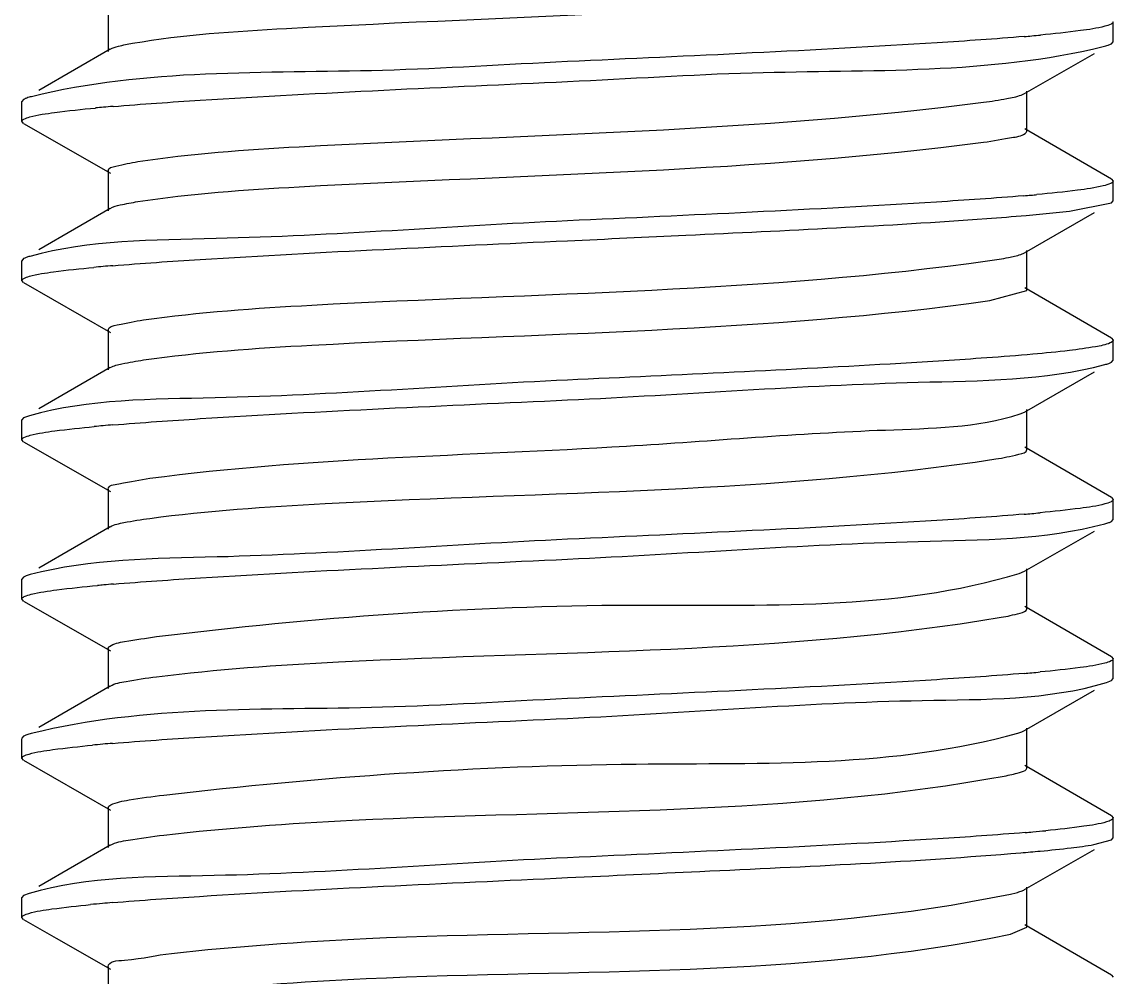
# Model space of a CAD drawing. Extents: x 1247970 to 1725648, y 860327 to 1277876.
# Drawn here: x 1318365.7 to 1318426.8, y 1199696 to 1199749.5 of the extents above; entities that cross this region are included whole.
import ezdxf

# ---------------------------------------------------------------- set-up
doc = ezdxf.new("R2010")
doc.units = 0
doc.header["$LTSCALE"] = 1000
doc.header["$MEASUREMENT"] = 0
doc.layers.get('0').update_dxf_attribs({"color": 254})
doc.layers.add('TK', color=4, linetype='Continuous')

# ---------------------------------------------------------------- blocks, each defined once
blk = doc.blocks.new('A$C7BF01818')
at = {"linetype": 'Continuous'}
for p, q in [((-2293.17, 6260.549), (-2293.17, 6258.31)), ((-2236.921, 6258.86), (-2236.921, 6259.972)), ((-2237.022, 6258.746), (-2236.921, 6258.86)), ((-2293.053, 6258.445), (-2297.045, 6256.131)), ((-2241.876, 6255.959), (-2237.957, 6258.209)), ((-2242.062, 6255.877), (-2241.876, 6255.959)), ((-2241.757, 6253.856), (-2241.757, 6256.095)), ((-2297.907, 6255.632), (-2298.005, 6255.518)), ((-2298.005, 6254.406), (-2298.005, 6255.518)), ((-2297.905, 6254.292), (-2298.005, 6254.406)), ((-2297.905, 6254.292), (-2293.051, 6251.505)), ((-2237.02, 6251.177), (-2241.874, 6253.991)), ((-2241.785, 6253.789), (-2241.758, 6253.856)), ((-2293.17, 6251.641), (-2293.17, 6249.402)), ((-2237.02, 6251.177), (-2236.921, 6251.063)), ((-2236.921, 6249.952), (-2236.921, 6251.064)), ((-2293.053, 6249.537), (-2297.045, 6247.223)), ((-2239.372, 6249.38), (-2237.022, 6249.837)), ((-2237.022, 6249.837), (-2236.921, 6249.952)), ((-2241.876, 6247.051), (-2237.957, 6249.301)), ((-2241.799, 6249.14), (-2239.372, 6249.38)), ((-2241.757, 6244.948), (-2241.757, 6247.187)), ((-2297.907, 6246.723), (-2298.005, 6246.609)), ((-2298.005, 6245.498), (-2298.005, 6246.61)), ((-2242.096, 6246.958), (-2241.878, 6247.051)), ((-2297.905, 6245.383), (-2298.005, 6245.498)), ((-2297.905, 6245.383), (-2293.051, 6242.597)), ((-2243.82, 6244.376), (-2241.757, 6244.948)), ((-2237.02, 6242.269), (-2241.874, 6245.083)), ((-2293.17, 6242.733), (-2293.17, 6240.494)), ((-2237.02, 6242.269), (-2236.921, 6242.156)), ((-2236.921, 6241.044), (-2236.921, 6242.156)), ((-2237.022, 6240.929), (-2236.921, 6241.044)), ((-2293.053, 6240.629), (-2297.045, 6238.315)), ((-2241.876, 6238.143), (-2237.957, 6240.393)), ((-2297.584, 6237.937), (-2297.906, 6237.815)), ((-2242.134, 6238.037), (-2241.877, 6238.143)), ((-2241.757, 6236.04), (-2241.757, 6238.279)), ((-2297.907, 6237.815), (-2298.005, 6237.701)), ((-2298.005, 6236.59), (-2298.005, 6237.702)), ((-2297.905, 6236.475), (-2298.005, 6236.59)), ((-2297.905, 6236.475), (-2293.051, 6233.689)), ((-2237.02, 6233.361), (-2241.874, 6236.175)), ((-2293.17, 6233.825), (-2293.17, 6231.585)), ((-2237.02, 6233.361), (-2236.921, 6233.248)), ((-2236.921, 6232.136), (-2236.921, 6233.248)), ((-2237.022, 6232.021), (-2236.921, 6232.136)), ((-2293.053, 6231.72), (-2297.045, 6229.407)), ((-2241.876, 6229.235), (-2237.957, 6231.485)), ((-2241.757, 6227.131), (-2241.757, 6229.371)), ((-2297.907, 6228.907), (-2298.005, 6228.793)), ((-2298.005, 6227.682), (-2298.005, 6228.794)), ((-2242.185, 6229.112), (-2241.877, 6229.235)), ((-2297.905, 6227.567), (-2298.005, 6227.683)), ((-2297.905, 6227.567), (-2293.051, 6224.781)), ((-2237.02, 6224.453), (-2241.874, 6227.266)), ((-2293.17, 6224.917), (-2293.17, 6222.677)), ((-2237.02, 6224.453), (-2236.921, 6224.339)), ((-2236.921, 6223.228), (-2236.921, 6224.339)), ((-2293.053, 6222.812), (-2297.045, 6220.499)), ((-2237.289, 6223.008), (-2237.022, 6223.113)), ((-2237.022, 6223.113), (-2236.921, 6223.228)), ((-2241.876, 6220.327), (-2237.957, 6222.577)), ((-2241.757, 6218.223), (-2241.757, 6220.463)), ((-2297.907, 6219.999), (-2298.005, 6219.886)), ((-2298.005, 6218.774), (-2298.005, 6219.885)), ((-2297.905, 6218.659), (-2298.005, 6218.773)), ((-2297.905, 6218.659), (-2293.051, 6215.873)), ((-2237.02, 6215.545), (-2241.874, 6218.358)), ((-2293.17, 6216.009), (-2293.17, 6213.769)), ((-2237.02, 6215.545), (-2236.921, 6215.432)), ((-2236.921, 6214.32), (-2236.921, 6215.431)), ((-2238.004, 6213.941), (-2237.022, 6214.205)), ((-2237.022, 6214.205), (-2236.921, 6214.32)), ((-2293.053, 6213.904), (-2297.045, 6211.591)), ((-2241.876, 6211.419), (-2237.957, 6213.669)), ((-2297.907, 6211.091), (-2298.005, 6210.977)), ((-2297.602, 6211.208), (-2297.906, 6211.091)), ((-2242.668, 6211.176), (-2242.347, 6211.251)), ((-2241.757, 6209.315), (-2241.757, 6211.555)), ((-2298.005, 6209.866), (-2298.005, 6210.977)), ((-2297.905, 6209.751), (-2298.005, 6209.865)), ((-2297.905, 6209.751), (-2296.078, 6208.702)), ((-2242.668, 6208.937), (-2241.757, 6209.315)), ((-2237.02, 6206.637), (-2241.874, 6209.45)), ((-2296.078, 6208.702), (-2293.051, 6206.965)), ((-2293.17, 6207.101), (-2293.17, 6204.861)), ((-2237.02, 6206.637), (-2236.921, 6206.523))]:
    blk.add_line(p, q, dxfattribs=at)
for centre, radius, start, end in [((-2252.134, 6379.923), 121.205, 274.84609, 275.04577), ((-2250.555, 6362.063), 103.275, 275.04416, 275.31589), ((-2284.255, 6151.026), 104.57, 95.03737, 95.2834), ((-2282.548, 6131.642), 124.029, 94.7879, 95.03691), ((-2252.252, 6372.371), 122.566, 274.83159, 275.02432), ((-2250.96, 6357.663), 107.801, 275.02481, 275.20231), ((-2256.255, 6419.244), 170.717, 274.116, 274.85755), ((-2284.449, 6144.258), 102.421, 95.04634, 95.3396), ((-2282.599, 6123.325), 123.436, 94.79347, 95.04708), ((-2284.385, 6134.646), 103.128, 95.04292, 95.32242), ((-2282.568, 6114.06), 123.794, 94.78921, 95.04323), ((-2252.15, 6353.373), 121.38, 274.84407, 275.04298), ((-2250.607, 6335.919), 103.858, 275.04171, 275.3007), ((-2284.022, 6121.705), 107.176, 95.02611, 95.21934), ((-2282.477, 6104.091), 124.859, 94.77999, 95.02453), ((-2252.148, 6344.443), 121.358, 274.84416, 275.04354), ((-2250.595, 6326.873), 103.719, 275.04219, 275.30437), ((-2282.637, 6097.048), 122.987, 94.7976, 95.05507), ((-2284.602, 6119.215), 100.733, 95.05319, 95.38537), ((-2249.959, 6310.988), 96.714, 275.07016, 275.49882), ((-2251.978, 6333.577), 119.393, 274.86471, 275.07704), ((-2251.62, 6328.033), 114.946, 274.75399, 275.29645), ((-2284.797, 6112.443), 98.588, 95.06158, 95.44571), ((-2282.685, 6088.688), 122.436, 94.80258, 95.06518)]:
    blk.add_arc(centre, radius, start, end, dxfattribs=at)
for points, knots in [([(-2291.81, 6258.773), (-2288.965, 6259.262), (-2273.171, 6260.262), (-2257.37, 6260.54), (-2244.562, 6262.095)], [0, 0, 0, 0, 0.182859, 1, 1, 1, 1]), ([(-2236.923, 6259.972), (-2236.923, 6259.916), (-2237.11, 6259.797), (-2237.264, 6259.757), (-2237.382, 6259.725)], [0, 0, 0, 0, 0.315236, 1, 1, 1, 1]), ([(-2237.382, 6259.725), (-2237.83, 6259.605), (-2239.036, 6259.431), (-2240.24, 6259.301), (-2240.986, 6259.232)], [0, 0, 0, 0, 0.382378, 1, 1, 1, 1]), ([(-2293.052, 6258.445), (-2292.913, 6258.525), (-2292.493, 6258.643), (-2292.075, 6258.727), (-2291.81, 6258.773)], [0, 0, 0, 0, 0.374334, 1, 1, 1, 1]), ([(-2241.895, 6259.151), (-2243.521, 6259.013), (-2252.038, 6258.435), (-2260.567, 6258.065), (-2267.463, 6257.745)], [0, 0, 0, 0, 0.191191, 1, 1, 1, 1]), ([(-2237.477, 6258.59), (-2237.385, 6258.612), (-2237.23, 6258.654), (-2237.08, 6258.713), (-2237.023, 6258.746)], [0, 0, 0, 0, 0.589906, 1, 1, 1, 1]), ([(-2267.463, 6256.633), (-2264.021, 6256.793), (-2254.054, 6257.461), (-2243.86, 6257.028), (-2237.477, 6258.59)], [0, 0, 0, 0, 0.344032, 1, 1, 1, 1]), ([(-2267.463, 6257.745), (-2270.913, 6257.585), (-2280.884, 6256.912), (-2291.089, 6257.366), (-2297.465, 6255.785)], [0, 0, 0, 0, 0.344497, 1, 1, 1, 1]), ([(-2292.9, 6255.238), (-2291.274, 6255.374), (-2282.8, 6255.947), (-2274.316, 6256.315), (-2267.463, 6256.633)], [0, 0, 0, 0, 0.192206, 1, 1, 1, 1]), ([(-2297.465, 6255.785), (-2297.555, 6255.763), (-2297.705, 6255.721), (-2297.851, 6255.664), (-2297.906, 6255.632)], [0, 0, 0, 0, 0.589273, 1, 1, 1, 1]), ([(-2244.178, 6255.475), (-2243.742, 6255.532), (-2243.032, 6255.638), (-2242.325, 6255.783), (-2242.062, 6255.877)], [0, 0, 0, 0, 0.611883, 1, 1, 1, 1]), ([(-2297.56, 6254.649), (-2297.106, 6254.773), (-2295.876, 6254.948), (-2294.648, 6255.081), (-2293.884, 6255.151)], [0, 0, 0, 0, 0.380271, 1, 1, 1, 1]), ([(-2291.515, 6252.153), (-2288.529, 6252.619), (-2272.719, 6253.655), (-2256.867, 6253.823), (-2244.178, 6255.475)], [0, 0, 0, 0, 0.191054, 1, 1, 1, 1]), ([(-2298.004, 6254.406), (-2298.004, 6254.46), (-2297.825, 6254.579), (-2297.674, 6254.618), (-2297.56, 6254.649)], [0, 0, 0, 0, 0.316161, 1, 1, 1, 1]), ([(-2291.515, 6249.913), (-2288.529, 6250.38), (-2272.719, 6251.415), (-2256.867, 6251.583), (-2244.178, 6253.236)], [0, 0, 0, 0, 0.191054, 1, 1, 1, 1]), ([(-2244.178, 6253.236), (-2243.619, 6253.308), (-2242.862, 6253.472), (-2241.953, 6253.592), (-2241.785, 6253.789)], [0, 0, 0, 0, 0.685951, 1, 1, 1, 1]), ([(-2293.169, 6251.641), (-2293.169, 6251.805), (-2292.373, 6251.979), (-2291.931, 6252.088), (-2291.515, 6252.153)], [0, 0, 0, 0, 0.279837, 1, 1, 1, 1]), ([(-2237.477, 6250.793), (-2237.948, 6250.678), (-2239.187, 6250.504), (-2240.426, 6250.375), (-2241.186, 6250.306)], [0, 0, 0, 0, 0.38881, 1, 1, 1, 1]), ([(-2236.923, 6251.063), (-2236.923, 6250.999), (-2237.157, 6250.871), (-2237.335, 6250.828), (-2237.477, 6250.793)], [0, 0, 0, 0, 0.307598, 1, 1, 1, 1]), ([(-2241.929, 6250.24), (-2243.555, 6250.103), (-2252.061, 6249.526), (-2260.578, 6249.156), (-2267.463, 6248.837)], [0, 0, 0, 0, 0.191461, 1, 1, 1, 1]), ([(-2293.052, 6249.537), (-2292.884, 6249.633), (-2292.362, 6249.765), (-2291.846, 6249.861), (-2291.515, 6249.913)], [0, 0, 0, 0, 0.365822, 1, 1, 1, 1]), ([(-2267.463, 6247.725), (-2265.253, 6247.828), (-2257.43, 6248.196), (-2249.605, 6248.561), (-2244.001, 6248.967)], [0, 0, 0, 0, 0.282608, 1, 1, 1, 1]), ([(-2267.463, 6248.837), (-2274.022, 6248.532), (-2283.984, 6247.73), (-2294.193, 6247.771), (-2297.56, 6246.852)], [0, 0, 0, 0, 0.652924, 1, 1, 1, 1]), ([(-2292.914, 6246.329), (-2291.287, 6246.465), (-2282.809, 6247.038), (-2274.32, 6247.407), (-2267.463, 6247.725)], [0, 0, 0, 0, 0.19209, 1, 1, 1, 1]), ([(-2297.56, 6246.852), (-2297.629, 6246.833), (-2297.747, 6246.797), (-2297.861, 6246.75), (-2297.906, 6246.723)], [0, 0, 0, 0, 0.579131, 1, 1, 1, 1]), ([(-2291.192, 6243.293), (-2288.07, 6243.741), (-2272.259, 6244.803), (-2256.373, 6244.852), (-2243.82, 6246.615)], [0, 0, 0, 0, 0.199232, 1, 1, 1, 1]), ([(-2243.82, 6246.615), (-2243.472, 6246.664), (-2242.894, 6246.756), (-2242.319, 6246.882), (-2242.096, 6246.958)], [0, 0, 0, 0, 0.598824, 1, 1, 1, 1]), ([(-2297.584, 6245.734), (-2297.142, 6245.858), (-2295.935, 6246.033), (-2294.731, 6246.164), (-2293.98, 6246.234)], [0, 0, 0, 0, 0.378807, 1, 1, 1, 1]), ([(-2298.004, 6245.498), (-2298.005, 6245.55), (-2297.836, 6245.665), (-2297.692, 6245.704), (-2297.584, 6245.734)], [0, 0, 0, 0, 0.318669, 1, 1, 1, 1]), ([(-2291.192, 6241.053), (-2288.07, 6241.501), (-2272.259, 6242.563), (-2256.373, 6242.612), (-2243.82, 6244.376)], [0, 0, 0, 0, 0.199232, 1, 1, 1, 1]), ([(-2293.17, 6242.733), (-2293.17, 6242.925), (-2292.2, 6243.089), (-2291.688, 6243.222), (-2291.192, 6243.293)], [0, 0, 0, 0, 0.276256, 1, 1, 1, 1]), ([(-2237.094, 6242.005), (-2237.351, 6241.893), (-2238.122, 6241.751), (-2238.883, 6241.642), (-2239.372, 6241.584)], [0, 0, 0, 0, 0.363589, 1, 1, 1, 1]), ([(-2236.921, 6242.156), (-2236.921, 6242.127), (-2236.977, 6242.056), (-2237.048, 6242.025), (-2237.094, 6242.005)], [0, 0, 0, 0, 0.366522, 1, 1, 1, 1]), ([(-2293.052, 6240.629), (-2292.854, 6240.743), (-2292.219, 6240.886), (-2291.597, 6240.995), (-2291.192, 6241.053)], [0, 0, 0, 0, 0.358513, 1, 1, 1, 1]), ([(-2244.001, 6241.171), (-2245.604, 6241.054), (-2253.421, 6240.566), (-2261.245, 6240.217), (-2267.463, 6239.929)], [0, 0, 0, 0, 0.205127, 1, 1, 1, 1]), ([(-2239.372, 6241.584), (-2240.05, 6241.504), (-2241.592, 6241.354), (-2243.137, 6241.233), (-2244.001, 6241.171)], [0, 0, 0, 0, 0.440501, 1, 1, 1, 1]), ([(-2267.463, 6238.817), (-2260.92, 6239.121), (-2250.96, 6239.907), (-2240.769, 6239.895), (-2237.388, 6240.796)], [0, 0, 0, 0, 0.65185, 1, 1, 1, 1]), ([(-2237.388, 6240.796), (-2237.315, 6240.816), (-2237.191, 6240.852), (-2237.07, 6240.902), (-2237.022, 6240.929)], [0, 0, 0, 0, 0.580746, 1, 1, 1, 1]), ([(-2267.463, 6239.929), (-2274.041, 6239.623), (-2284.005, 6238.803), (-2294.234, 6238.878), (-2297.584, 6237.937)], [0, 0, 0, 0, 0.654234, 1, 1, 1, 1]), ([(-2292.903, 6237.422), (-2291.277, 6237.558), (-2282.803, 6238.131), (-2274.317, 6238.499), (-2267.463, 6238.817)], [0, 0, 0, 0, 0.192122, 1, 1, 1, 1]), ([(-2290.841, 6234.433), (-2282.004, 6235.605), (-2268.166, 6235.742), (-2252.048, 6237.179), (-2244.542, 6237.257), (-2242.134, 6238.037)], [0, 0, 0, 0, 0.547464, 0.844565, 1, 1, 1, 1]), ([(-2297.532, 6236.84), (-2297.085, 6236.959), (-2295.888, 6237.131), (-2294.691, 6237.26), (-2293.951, 6237.329)], [0, 0, 0, 0, 0.383705, 1, 1, 1, 1]), ([(-2298.004, 6236.59), (-2298.004, 6236.647), (-2297.811, 6236.768), (-2297.653, 6236.808), (-2297.532, 6236.84)], [0, 0, 0, 0, 0.314075, 1, 1, 1, 1]), ([(-2290.841, 6232.194), (-2287.588, 6232.625), (-2271.792, 6233.709), (-2255.887, 6233.621), (-2243.49, 6235.516)], [0, 0, 0, 0, 0.207409, 1, 1, 1, 1]), ([(-2243.49, 6235.516), (-2243.055, 6235.582), (-2242.596, 6235.697), (-2241.758, 6235.869), (-2241.757, 6236.04)], [0, 0, 0, 0, 0.721137, 1, 1, 1, 1]), ([(-2293.169, 6233.825), (-2293.171, 6234.047), (-2292.01, 6234.197), (-2291.424, 6234.356), (-2290.841, 6234.433)], [0, 0, 0, 0, 0.273393, 1, 1, 1, 1]), ([(-2236.923, 6233.248), (-2236.923, 6233.191), (-2237.113, 6233.071), (-2237.269, 6233.031), (-2237.388, 6232.999)], [0, 0, 0, 0, 0.314667, 1, 1, 1, 1]), ([(-2241.9, 6232.427), (-2243.526, 6232.289), (-2252.042, 6231.71), (-2260.568, 6231.341), (-2267.463, 6231.021)], [0, 0, 0, 0, 0.191225, 1, 1, 1, 1]), ([(-2237.388, 6232.999), (-2237.839, 6232.879), (-2239.051, 6232.705), (-2240.263, 6232.575), (-2241.013, 6232.505)], [0, 0, 0, 0, 0.382669, 1, 1, 1, 1]), ([(-2293.053, 6231.72), (-2292.822, 6231.854), (-2292.063, 6232.005), (-2291.326, 6232.129), (-2290.841, 6232.194)], [0, 0, 0, 0, 0.352175, 1, 1, 1, 1]), ([(-2267.463, 6229.909), (-2260.918, 6230.213), (-2250.958, 6231.002), (-2240.763, 6230.985), (-2237.385, 6231.889)], [0, 0, 0, 0, 0.652019, 1, 1, 1, 1]), ([(-2237.385, 6231.889), (-2237.313, 6231.908), (-2237.189, 6231.945), (-2237.069, 6231.994), (-2237.022, 6232.021)], [0, 0, 0, 0, 0.580388, 1, 1, 1, 1]), ([(-2267.463, 6231.021), (-2274.003, 6230.717), (-2283.961, 6229.935), (-2294.148, 6229.939), (-2297.532, 6229.043)], [0, 0, 0, 0, 0.651581, 1, 1, 1, 1]), ([(-2292.881, 6228.515), (-2291.255, 6228.651), (-2282.788, 6229.223), (-2274.309, 6229.591), (-2267.463, 6229.909)], [0, 0, 0, 0, 0.192341, 1, 1, 1, 1]), ([(-2297.532, 6229.043), (-2297.607, 6229.024), (-2297.735, 6228.986), (-2297.858, 6228.935), (-2297.906, 6228.907)], [0, 0, 0, 0, 0.582341, 1, 1, 1, 1]), ([(-2290.463, 6225.574), (-2281.646, 6226.662), (-2265.647, 6227.83), (-2249.123, 6227.001), (-2242.185, 6229.112)], [0, 0, 0, 0, 0.550564, 1, 1, 1, 1]), ([(-2297.475, 6227.947), (-2297.007, 6228.064), (-2295.77, 6228.238), (-2294.532, 6228.368), (-2293.772, 6228.437)], [0, 0, 0, 0, 0.387023, 1, 1, 1, 1]), ([(-2298.004, 6227.683), (-2298.003, 6227.745), (-2297.782, 6227.87), (-2297.61, 6227.913), (-2297.475, 6227.947)], [0, 0, 0, 0, 0.309981, 1, 1, 1, 1]), ([(-2243.188, 6226.656), (-2242.828, 6226.717), (-2242.435, 6226.811), (-2241.759, 6226.987), (-2241.758, 6227.131)], [0, 0, 0, 0, 0.716863, 1, 1, 1, 1]), ([(-2290.463, 6223.334), (-2287.083, 6223.751), (-2271.32, 6224.855), (-2255.409, 6224.607), (-2243.188, 6226.656)], [0, 0, 0, 0, 0.215606, 1, 1, 1, 1]), ([(-2293.102, 6225.02), (-2292.865, 6225.2), (-2291.925, 6225.344), (-2291.062, 6225.5), (-2290.463, 6225.574)], [0, 0, 0, 0, 0.330525, 1, 1, 1, 1]), ([(-2293.169, 6224.917), (-2293.169, 6224.935), (-2293.153, 6224.977), (-2293.121, 6225.005), (-2293.102, 6225.02)], [0, 0, 0, 0, 0.428464, 1, 1, 1, 1]), ([(-2237.385, 6224.092), (-2237.835, 6223.972), (-2239.046, 6223.798), (-2240.257, 6223.667), (-2241.006, 6223.598)], [0, 0, 0, 0, 0.382439, 1, 1, 1, 1]), ([(-2236.923, 6224.339), (-2236.923, 6224.283), (-2237.111, 6224.164), (-2237.266, 6224.124), (-2237.385, 6224.092)], [0, 0, 0, 0, 0.314979, 1, 1, 1, 1]), ([(-2293.053, 6222.812), (-2292.788, 6222.966), (-2291.895, 6223.124), (-2291.035, 6223.263), (-2290.463, 6223.334)], [0, 0, 0, 0, 0.346628, 1, 1, 1, 1]), ([(-2241.9, 6223.519), (-2243.526, 6223.381), (-2252.041, 6222.802), (-2260.568, 6222.433), (-2267.463, 6222.112)], [0, 0, 0, 0, 0.191215, 1, 1, 1, 1]), ([(-2267.463, 6221.001), (-2260.842, 6221.308), (-2250.876, 6222.177), (-2240.598, 6222.015), (-2237.289, 6223.008)], [0, 0, 0, 0, 0.657368, 1, 1, 1, 1]), ([(-2267.463, 6222.112), (-2270.916, 6221.952), (-2280.89, 6221.276), (-2291.102, 6221.745), (-2297.475, 6220.15)], [0, 0, 0, 0, 0.34478, 1, 1, 1, 1]), ([(-2292.924, 6219.604), (-2291.297, 6219.74), (-2282.816, 6220.314), (-2274.324, 6220.683), (-2267.463, 6221.001)], [0, 0, 0, 0, 0.192001, 1, 1, 1, 1]), ([(-2242.254, 6220.184), (-2242.18, 6220.205), (-2242.051, 6220.245), (-2241.927, 6220.298), (-2241.878, 6220.327)], [0, 0, 0, 0, 0.573988, 1, 1, 1, 1]), ([(-2297.475, 6220.15), (-2297.562, 6220.128), (-2297.709, 6220.087), (-2297.852, 6220.031), (-2297.906, 6219.999)], [0, 0, 0, 0, 0.588376, 1, 1, 1, 1]), ([(-2290.059, 6216.714), (-2281.284, 6217.729), (-2265.428, 6218.87), (-2249.128, 6218.239), (-2242.254, 6220.184)], [0, 0, 0, 0, 0.552839, 1, 1, 1, 1]), ([(-2298.004, 6218.773), (-2298.005, 6218.824), (-2297.845, 6218.937), (-2297.706, 6218.975), (-2297.602, 6219.005)], [0, 0, 0, 0, 0.320689, 1, 1, 1, 1]), ([(-2297.602, 6219.005), (-2297.168, 6219.129), (-2295.981, 6219.302), (-2294.796, 6219.433), (-2294.056, 6219.503)], [0, 0, 0, 0, 0.377755, 1, 1, 1, 1]), ([(-2290.059, 6214.474), (-2286.555, 6214.879), (-2270.844, 6216.005), (-2254.935, 6215.56), (-2242.914, 6217.796)], [0, 0, 0, 0, 0.22384, 1, 1, 1, 1]), ([(-2242.914, 6217.796), (-2242.622, 6217.851), (-2242.291, 6217.928), (-2241.759, 6218.103), (-2241.758, 6218.223)], [0, 0, 0, 0, 0.711349, 1, 1, 1, 1]), ([(-2293.024, 6216.16), (-2292.712, 6216.322), (-2291.696, 6216.49), (-2290.71, 6216.638), (-2290.059, 6216.714)], [0, 0, 0, 0, 0.349013, 1, 1, 1, 1]), ([(-2293.169, 6216.009), (-2293.169, 6216.037), (-2293.126, 6216.105), (-2293.063, 6216.14), (-2293.024, 6216.16)], [0, 0, 0, 0, 0.38675, 1, 1, 1, 1]), ([(-2236.923, 6215.432), (-2236.922, 6215.384), (-2237.065, 6215.276), (-2237.194, 6215.24), (-2237.289, 6215.211)], [0, 0, 0, 0, 0.325586, 1, 1, 1, 1]), ([(-2237.289, 6215.211), (-2237.701, 6215.087), (-2238.842, 6214.917), (-2239.979, 6214.788), (-2240.691, 6214.719)], [0, 0, 0, 0, 0.375622, 1, 1, 1, 1]), ([(-2293.053, 6213.904), (-2292.752, 6214.079), (-2291.715, 6214.241), (-2290.724, 6214.397), (-2290.059, 6214.474)], [0, 0, 0, 0, 0.34173, 1, 1, 1, 1]), ([(-2241.853, 6214.614), (-2243.478, 6214.476), (-2252.009, 6213.895), (-2260.552, 6213.525), (-2267.463, 6213.204)], [0, 0, 0, 0, 0.190799, 1, 1, 1, 1]), ([(-2241.009, 6213.578), (-2240.43, 6213.632), (-2239.426, 6213.734), (-2238.425, 6213.867), (-2238.004, 6213.941)], [0, 0, 0, 0, 0.57613, 1, 1, 1, 1]), ([(-2267.463, 6213.204), (-2274.055, 6212.898), (-2284.02, 6212.064), (-2294.264, 6212.165), (-2297.602, 6211.208)], [0, 0, 0, 0, 0.655215, 1, 1, 1, 1]), ([(-2267.463, 6212.093), (-2264.995, 6212.208), (-2256.535, 6212.61), (-2248.07, 6212.984), (-2242.093, 6213.483)], [0, 0, 0, 0, 0.291813, 1, 1, 1, 1]), ([(-2292.936, 6210.695), (-2291.31, 6210.831), (-2282.824, 6211.406), (-2274.328, 6211.774), (-2267.463, 6212.093)], [0, 0, 0, 0, 0.19189, 1, 1, 1, 1]), ([(-2289.628, 6207.854), (-2286.006, 6208.248), (-2270.367, 6209.402), (-2254.463, 6208.711), (-2242.668, 6211.176)], [0, 0, 0, 0, 0.232131, 1, 1, 1, 1]), ([(-2242.347, 6211.251), (-2242.253, 6211.275), (-2242.094, 6211.321), (-2241.939, 6211.384), (-2241.879, 6211.419)], [0, 0, 0, 0, 0.58301, 1, 1, 1, 1]), ([(-2297.621, 6210.091), (-2297.199, 6210.215), (-2296.037, 6210.387), (-2294.878, 6210.517), (-2294.153, 6210.586)], [0, 0, 0, 0, 0.37662, 1, 1, 1, 1]), ([(-2298.004, 6209.865), (-2298.005, 6209.915), (-2297.854, 6210.025), (-2297.72, 6210.062), (-2297.621, 6210.091)], [0, 0, 0, 0, 0.323236, 1, 1, 1, 1]), ([(-2289.628, 6205.614), (-2286.006, 6206.009), (-2270.367, 6207.162), (-2254.463, 6206.471), (-2242.668, 6208.937)], [0, 0, 0, 0, 0.232131, 1, 1, 1, 1]), ([(-2293.168, 6207.101), (-2293.17, 6207.426), (-2291.356, 6207.496), (-2290.511, 6207.758), (-2289.628, 6207.854)], [0, 0, 0, 0, 0.268075, 1, 1, 1, 1])]:
    blk.add_open_spline(points, degree=3, knots=knots, dxfattribs=at)

msp = doc.modelspace()

# ---------------------------------------------------------------- block references
at = {"layer": 'TK'}
msp.add_blockref('A$C7BF01818', (1320663.701, 1193489.485), dxfattribs=at)

doc.saveas('drawing.dxf')
